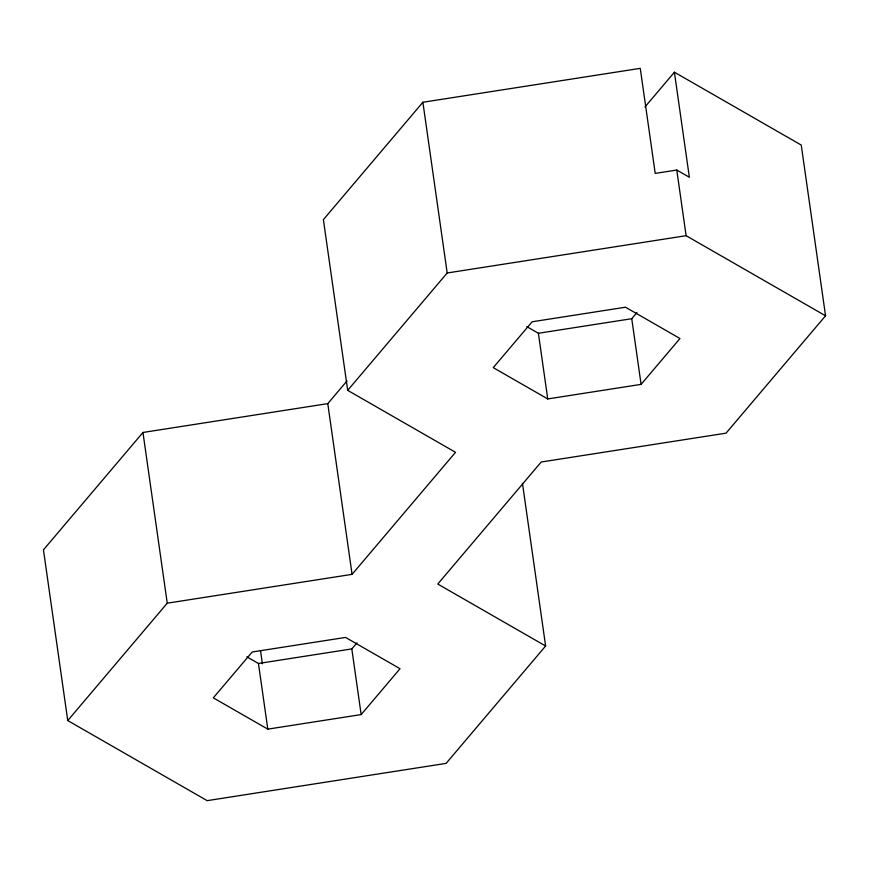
<?xml version="1.0" encoding="UTF-8"?>
<svg xmlns="http://www.w3.org/2000/svg" width="869" height="869" viewBox="0 0 869 869"><rect width="100%" height="100%" fill="white"/><g stroke="black" fill="none" stroke-linecap="round" stroke-linejoin="round"><path stroke-width="1.3" d="M347.068 380.872L327.776 403.629L142.961 432.469L43.45 549.838L67.749 720.564L207.17 800.653L446.112 763.373L545.613 646.004L522.465 483.349M545.613 646.004L437.77 584.044L541.224 462.004L726.039 433.164L825.55 315.795L801.251 145.069L674.409 72.203L689.356 177.265L676.777 170.042L655.215 173.398L640.268 68.347L422.888 102.26L323.387 219.64L347.687 390.355L455.53 452.314L352.075 574.355L167.25 603.184L67.749 720.564M347.687 390.355L447.187 272.985L686.119 235.695L825.55 315.795M644.939 106.974L674.409 72.203M246.861 656.823L258.451 663.481L351.815 648.915L356.996 642.799M526.799 326.614L538.389 333.272L631.752 318.706L636.934 312.59M361.156 714.579L400.033 668.717L345.558 637.422L252.206 651.989L213.318 697.85L267.804 729.145L361.156 714.579L351.815 648.915M641.094 384.37L679.971 338.508L625.495 307.213L532.143 321.78L493.255 367.641L547.742 398.936L641.094 384.37L631.752 318.706M676.777 170.042L686.119 235.695M538.389 333.272L547.742 398.936M422.888 102.26L447.187 272.985M327.776 403.629L352.075 574.355M260.494 650.533L262.384 663.829M258.451 663.481L267.804 729.145M142.961 432.469L167.25 603.184"/></g></svg>
